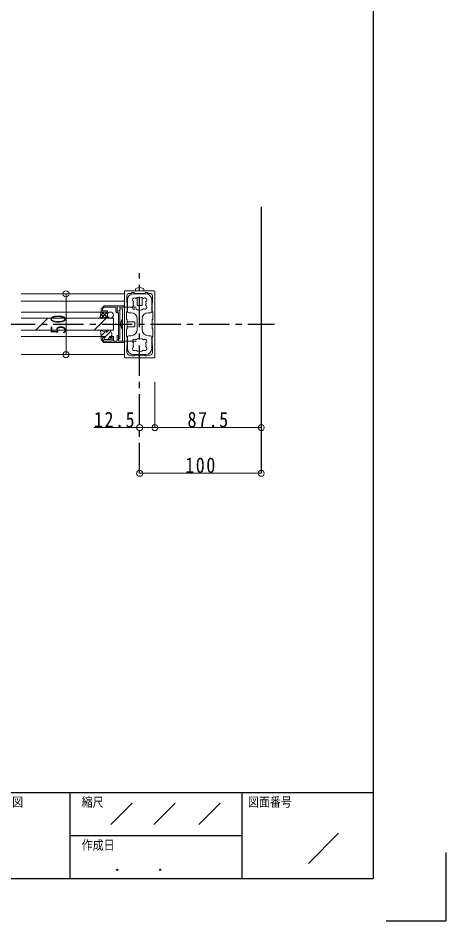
# Model space of a CAD drawing. Units: millimetres at full size, sheet at 1:5; some dimension numbers follow another scale. Extents: x -1050 to 1050, y -742 to 742.
# Drawn here: x 698 to 1050, y -742 to 0 of the extents above; entities that cross this region are included whole.
import ezdxf
from ezdxf.enums import TextEntityAlignment as Align

# ---------------------------------------------------------------- set-up
doc = ezdxf.new("R2010")
doc.units = ezdxf.units.MM
doc.header["$LTSCALE"] = 5
doc.linetypes.add('CHAIN1', pattern=[8, 5, -1, 1, -1])
for name, color, linetype in [('0-0_通り芯', 7, 'CHAIN1'), ('0-1_躯体', 134, 'Continuous'), ('1-4_印刷位置ライン', 7, 'Continuous'), ('1-5_図枠1_1', 7, 'Continuous')]:
    doc.layers.add(name, color=color, linetype=linetype)
for name, color, linetype, lineweight in [('0-3_寸法', 54, 'Continuous', 20), ('0-4_手摺部材', 92, 'Continuous', 20), ('0-7_ガラス', 6, 'Continuous', 20), ('0-8_その他', 11, 'Continuous', 20), ('0-A_支柱', 6, 'Continuous', 20), ('0-B_足元', 4, 'Continuous', 20)]:
    doc.layers.add(name, color=color, linetype=linetype, lineweight=lineweight)
doc.styles.add('ＭＳ ゴシック', font='')
doc.styles.add('ＭＳ 明朝', font='')
doc.styles.get('ＭＳ ゴシック').set_extended_font_data('MS Gothic')
doc.styles.get('ＭＳ 明朝').set_extended_font_data('MS Mincho')

# ---------------------------------------------------------------- blocks, each defined once
blk = doc.blocks.new('dimension_origin')
at = {"color": 0, "linetype": 'Continuous', "lineweight": -2}
blk.add_circle((0, 0), 1.25, dxfattribs=at)

msp = doc.modelspace()

# ---------------------------------------------------------------- linework, layer by layer
at = {"layer": '0-0_通り芯'}
for p, q in [((798.02, -374.293), (798.02, -209.92)), ((-193.018, -251.793), (909.011, -251.793))]:
    msp.add_line(p, q, dxfattribs=at)
at = {"layer": '0-1_躯体'}
msp.add_line((898.02, -155.226), (898.02, -374.293), dxfattribs=at)
at = {"layer": '0-3_寸法'}
for p, q in [((737.484, -226.793), (737.484, -276.793)), ((810.52, -336.793), (810.52, -299.293)), ((760.437, -336.793), (810.52, -336.793)), ((810.52, -336.793), (898.02, -336.793)), ((798.02, -374.293), (898.02, -374.293))]:
    msp.add_line(p, q, dxfattribs=at)
at = {"layer": '0-4_手摺部材'}
for p, q in [((785.52, -226.793), (700.52, -226.793)), ((785.52, -232.793), (700.52, -232.793)), ((766.813, -238.5), (768.227, -237.086)), ((768.934, -236.793), (779.22, -236.793)), ((779.52, -237.093), (779.52, -241.293)), ((779.52, -237.093), (779.52, -240.984)), ((779.82, -236.793), (785.22, -236.793)), ((785.52, -237.093), (785.52, -266.493)), ((700.52, -241.793), (766.52, -241.793)), ((766.52, -241.493), (766.52, -239.207)), ((766.82, -241.793), (771.02, -241.793)), ((767.52, -239.207), (768.934, -237.793)), ((767.52, -240.793), (767.52, -239.207)), ((767.52, -240.793), (771.22, -240.793)), ((768.934, -237.793), (778.02, -237.793)), ((771.52, -241.293), (771.52, -241.093)), ((778.52, -238.293), (778.52, -241.61)), ((779.52, -241.293), (781.334, -240.429)), ((779.664, -242.332), (779.805, -242.265)), ((779.802, -241.167), (781.502, -240.406)), ((780.52, -242.716), (780.52, -263.243)), ((781.62, -239.043), (781.62, -240.223)), ((781.62, -239.043), (784.02, -239.043)), ((781.62, -240.61), (781.62, -263.243)), ((784.02, -239.043), (784.02, -265.593)), ((783.72, -247.643), (784.02, -247.643)), ((783.72, -247.643), (783.72, -255.943)), ((784.02, -247.643), (784.02, -255.943)), ((793.42, -249.793), (787.72, -249.793)), ((793.42, -249.793), (794.02, -250.393)), ((794.02, -253.193), (794.02, -250.393)), ((783.72, -255.943), (784.02, -255.943)), ((787.72, -253.793), (793.42, -253.793)), ((793.42, -253.793), (794.02, -253.193)), ((700.52, -261.793), (766.694, -261.793)), ((766.52, -264.379), (766.52, -262.093)), ((768.227, -266.5), (766.813, -265.086)), ((766.82, -261.793), (769.02, -261.793)), ((767.52, -264.379), (767.52, -262.793)), ((767.52, -262.793), (769.22, -262.793)), ((768.934, -265.793), (767.52, -264.379)), ((768.934, -265.793), (775.52, -265.793)), ((768.934, -266.793), (785.22, -266.793)), ((769.52, -262.493), (769.52, -262.293)), ((773.52, -262.493), (773.52, -262.293)), ((773.82, -262.793), (775.52, -262.793)), ((774.02, -261.793), (776.22, -261.793)), ((775.52, -265.793), (775.52, -262.793)), ((776.52, -265.593), (776.52, -262.093)), ((776.52, -265.593), (779.52, -265.593)), ((779.52, -261.293), (779.52, -265.593)), ((780.52, -261.293), (780.52, -265.593)), ((780.52, -265.593), (784.02, -265.593)), ((785.52, -276.793), (700.52, -276.793))]:
    msp.add_line(p, q, dxfattribs=at)
at = {"layer": '0-4_手摺部材', "linetype": 'CHAIN1'}
for p, q in [((795.069, -237.793), (781.05, -237.793)), ((795.069, -265.793), (781.05, -265.793))]:
    msp.add_line(p, q, dxfattribs=at)
at = {"layer": '0-4_手摺部材'}
for centre, radius, start, end in [((768.934, -237.793), 1, 90, 135), ((779.22, -237.093), 0.3, 0, 90), ((779.82, -237.093), 0.3, 90, 180), ((785.22, -237.093), 0.3, 0, 90), ((767.52, -239.207), 1, 135, 180), ((766.82, -241.493), 0.3, 180, 270), ((771.02, -241.293), 0.5, 270, 360), ((771.22, -241.093), 0.3, 0, 90), ((778.02, -238.293), 0.5, 0, 90), ((779.32, -241.61), 0.8, 180, 295.46335), ((779.72, -240.984), 0.2, 180, 294.1142), ((780.02, -242.716), 0.5, 0, 115.46335), ((781.42, -240.61), 0.2, 0, 115.46335), ((781.42, -240.223), 0.2, 294.1142, 360), ((789.694, -251.793), 7.274, 145.21336, 214.78664), ((766.82, -262.093), 0.3, 90, 180), ((767.52, -264.379), 1, 180, 225), ((768.934, -265.793), 1, 225, 270), ((769.02, -262.293), 0.5, 0, 90), ((769.22, -262.493), 0.3, 270, 360), ((774.02, -262.293), 0.5, 90, 180), ((773.82, -262.493), 0.3, 180, 270), ((776.22, -262.093), 0.3, 0, 90), ((780.02, -261.293), 0.5, 0, 180), ((781.07, -263.243), 0.55, 180, 360), ((785.22, -266.493), 0.3, 270, 360)]:
    msp.add_arc(centre, radius, start, end, dxfattribs=at)
at = {"layer": '0-7_ガラス'}
for p, q in [((776.52, -246.793), (700.52, -246.793)), ((712.639, -256.793), (722.639, -246.793)), ((760.548, -256.793), (770.548, -246.793)), ((776.52, -246.793), (776.52, -256.793)), ((700.52, -256.793), (776.52, -256.793))]:
    msp.add_line(p, q, dxfattribs=at)
at = {"layer": '0-8_その他'}
for p, q in [((766.52, -241.793), (765.18, -246.793)), ((765.751, -244.661), (768.62, -241.793)), ((766.082, -243.427), (769.448, -246.793)), ((766.448, -246.793), (771.448, -241.793)), ((767.277, -241.793), (772.277, -246.793)), ((769.277, -246.793), (771.482, -244.588)), ((770.105, -241.793), (771.653, -243.341)), ((765.484, -245.658), (766.62, -246.793)), ((772.105, -246.793), (772.546, -246.352)), ((765.939, -256.903), (766.502, -261.613)), ((766, -257.41), (766.479, -256.931)), ((770.37, -258.179), (766.086, -256.805)), ((766.453, -261.2), (769.691, -257.961)), ((769.72, -262.175), (774.27, -257.625)), ((770.37, -257.282), (770.77, -256.883)), ((770.37, -256.893), (770.37, -258.179)), ((770.47, -256.793), (770.67, -256.793)), ((770.77, -258.393), (772.77, -256.793)), ((770.77, -256.893), (770.77, -258.393)), ((773.77, -256.793), (772.77, -256.793)), ((775.27, -259.293), (773.77, -256.793)), ((775.27, -259.293), (775.27, -261.643)), ((766.701, -261.793), (769.72, -261.793)), ((768.77, -263.093), (768.77, -264.293)), ((768.77, -263.093), (769.72, -263.093)), ((768.77, -263.125), (768.802, -263.093)), ((768.77, -264.293), (774.27, -264.293)), ((769.72, -263.093), (769.72, -261.793)), ((771.845, -264.293), (773.32, -262.818)), ((773.32, -261.793), (775.12, -261.793)), ((773.32, -263.093), (773.32, -261.793)), ((773.32, -263.093), (774.27, -263.093)), ((774.27, -263.093), (774.27, -264.293)), ((774.345, -261.793), (775.27, -260.868))]:
    msp.add_line(p, q, dxfattribs=at)
msp.add_circle((773.964, -244.293), 2.5, dxfattribs=at)
for centre, radius, start, end in [((766.039, -256.893), 0.1, 61.84892, 185.71059), ((770.47, -256.893), 0.1, 90, 180), ((770.67, -256.893), 0.1, 0, 90), ((766.701, -261.593), 0.2, 185.71059, 270), ((775.12, -261.643), 0.15, 270, 360)]:
    msp.add_arc(centre, radius, start, end, dxfattribs=at)
at = {"layer": '0-A_支柱'}
for p, q in [((785.52, -278.793), (785.52, -224.793)), ((786.02, -224.293), (810.02, -224.293)), ((787.52, -234.093), (787.52, -228.493)), ((790.808, -226.493), (789.52, -226.493)), ((794.618, -223.174), (794.52, -224.293)), ((796.02, -226.493), (796.02, -226.793)), ((800.02, -226.793), (800.02, -226.493)), ((801.422, -223.174), (801.52, -224.293)), ((802.52, -226.493), (802.52, -225.793)), ((805.232, -226.493), (806.52, -226.493)), ((808.52, -234.093), (808.52, -228.493)), ((810.52, -224.793), (810.52, -278.793)), ((787.52, -234.093), (787.72, -234.293)), ((787.72, -241.293), (787.72, -234.293)), ((808.52, -234.093), (808.32, -234.293)), ((808.32, -241.293), (808.32, -234.293)), ((787.12, -241.893), (787.72, -241.293)), ((787.12, -247.693), (787.12, -241.893)), ((808.92, -241.893), (808.32, -241.293)), ((808.92, -247.693), (808.92, -241.893)), ((787.12, -247.693), (787.72, -248.293)), ((787.72, -255.293), (787.72, -248.293)), ((808.92, -247.693), (808.32, -248.293)), ((808.32, -255.293), (808.32, -248.293)), ((787.12, -255.893), (787.72, -255.293)), ((787.12, -261.693), (787.12, -255.893)), ((808.92, -255.893), (808.32, -255.293)), ((808.92, -261.693), (808.92, -255.893)), ((787.12, -261.693), (787.72, -262.293)), ((787.72, -269.293), (787.72, -262.293)), ((808.92, -261.693), (808.32, -262.293)), ((808.32, -269.293), (808.32, -262.293)), ((787.52, -269.493), (787.72, -269.293)), ((787.52, -269.493), (787.52, -275.093)), ((808.52, -269.493), (808.32, -269.293)), ((808.52, -269.493), (808.52, -275.093)), ((810.02, -279.293), (786.02, -279.293)), ((790.808, -277.093), (789.52, -277.093)), ((802.52, -277.093), (802.52, -277.793)), ((805.232, -277.093), (806.52, -277.093))]:
    msp.add_line(p, q, dxfattribs=at)
for points in [[(793.52, -225.793), (792.02, -225.793), (790.808, -226.493)], [(802.52, -226.493), (793.52, -226.493), (793.52, -225.793)], [(796.02, -229.885), (796.02, -236.293), (800.02, -236.293), (800.02, -229.885)], [(802.52, -225.793), (804.02, -225.793), (805.232, -226.493)], [(793.52, -277.793), (792.02, -277.793), (790.808, -277.093)], [(802.52, -277.093), (793.52, -277.093), (793.52, -277.793)], [(802.52, -277.793), (804.02, -277.793), (805.232, -277.093)]]:
    msp.add_lwpolyline(points, dxfattribs=at)
for centre, radius, start, end in [((795.913, -223.287), 1.3, 105.88085, 175), ((798.02, -230.693), 9, 74.11915, 105.88085), ((800.127, -223.287), 1.3, 5, 74.11915), ((786.02, -224.793), 0.5, 90, 180), ((789.52, -228.493), 2, 90, 180), ((806.52, -228.493), 2, 0, 90), ((810.02, -224.793), 0.5, 0, 90), ((786.02, -278.793), 0.5, 180, 270), ((789.52, -275.093), 2, 180, 270), ((806.52, -275.093), 2, 270, 360), ((810.02, -278.793), 0.5, 270, 360)]:
    msp.add_arc(centre, radius, start, end, dxfattribs=at)
at = {"layer": '0-B_足元'}
for p, q in [((793.02, -226.793), (803.02, -226.793)), ((788.02, -241.393), (788.02, -231.793)), ((808.02, -241.393), (808.02, -231.793)), ((791.02, -242.393), (789.02, -242.393)), ((805.02, -242.393), (807.02, -242.393)), ((796.02, -247.393), (796.02, -256.193)), ((800.02, -247.393), (800.02, -256.193)), ((788.02, -262.193), (788.02, -271.793)), ((791.02, -261.193), (789.02, -261.193)), ((805.02, -261.193), (807.02, -261.193)), ((808.02, -262.193), (808.02, -271.793)), ((793.02, -276.793), (803.02, -276.793))]:
    msp.add_line(p, q, dxfattribs=at)
for centre, radius, start, end in [((793.02, -231.793), 5, 90, 180), ((793.679, -231.753), 1.6, 46.3184, 243.6816), ((798.02, -234.793), 5.3, 52.3632, 127.6368), ((802.362, -231.753), 1.6, 296.3184, 133.6816), ((803.02, -231.793), 5, 0, 90), ((793.679, -237.833), 1.6, 116.3184, 313.6816), ((798.02, -234.793), 5.3, 162.3632, 197.6368), ((802.362, -237.833), 1.6, 226.3184, 63.6816), ((798.02, -234.793), 5.3, 342.3632, 17.6368), ((789.02, -241.393), 1, 180, 270), ((791.02, -247.393), 5, 0, 90), ((798.02, -234.793), 5.3, 232.36321, 307.63679), ((805.02, -247.393), 5, 90, 180), ((807.02, -241.393), 1, 270, 360), ((791.02, -256.193), 5, 270, 360), ((805.02, -256.193), 5, 180, 270), ((789.02, -262.193), 1, 90, 180), ((793.679, -265.753), 1.6, 46.3184, 243.6816), ((798.02, -268.793), 5.3, 162.3632, 197.6368), ((798.02, -268.793), 5.3, 52.36321, 127.63679), ((802.362, -265.753), 1.6, 296.3184, 133.6816), ((798.02, -268.793), 5.3, 342.3632, 17.6368), ((807.02, -262.193), 1, 0, 90), ((793.02, -271.793), 5, 180, 270), ((793.679, -271.833), 1.6, 116.3184, 313.6816), ((798.02, -268.793), 5.3, 232.3632, 307.6368), ((802.362, -271.833), 1.6, 226.3184, 63.6816), ((803.02, -271.793), 5, 270, 360)]:
    msp.add_arc(centre, radius, start, end, dxfattribs=at)
at = {"layer": '1-4_印刷位置ライン'}
for p in [(1050, -686.222), (1000.874, -742.5)]:
    msp.add_line(p, (1050, -742.5), dxfattribs=at)
at = {"layer": '1-5_図枠1_1'}
for p, q in [((990, 682.5), (990, -707.5)), ((-990, -636.793), (990, -636.793)), ((740.657, -636.793), (740.657, -707.5)), ((882.071, -636.793), (882.071, -707.5)), ((774.242, -663.308), (791.919, -645.631)), ((809.596, -663.308), (827.273, -645.631)), ((846.717, -663.308), (864.394, -645.631)), ((740.657, -672.146), (882.071, -672.146)), ((936.869, -695.126), (961.616, -670.379))]:
    msp.add_line(p, q, dxfattribs=at)
msp.add_lwpolyline([(-990, 682.5), (-990, -707.5), (990, -707.5)], dxfattribs=at)
for centre in [(779.545, -700.429), (814.899, -700.429)]:
    msp.add_circle(centre, 0.53, dxfattribs=at)

# ---------------------------------------------------------------- block references
at = {"layer": '0-3_寸法', "xscale": 2, "yscale": 2}
for p, rotation in [((737.484, -226.793), 90), ((737.484, -276.793), 270), ((798.02, -336.793), 180), ((810.52, -336.793), 180), ((798.02, -374.293), 180)]:
    msp.add_blockref('dimension_origin', p, dxfattribs=dict(at, rotation=rotation))
for p in [(810.52, -336.793), (898.02, -336.793), (898.02, -374.293)]:
    msp.add_blockref('dimension_origin', p, dxfattribs=at)

# ---------------------------------------------------------------- texts
at = {"layer": '0-3_寸法', "insert": (737.484, -259.918), "char_height": 12.83, "attachment_point": 7, "rotation": 90, "style": 'ＭＳ ゴシック'}
msp.add_mtext('\\T1.17;\\W0.85;50', dxfattribs=at)
at = {"layer": '0-3_寸法', "char_height": 12.83, "attachment_point": 7, "style": 'ＭＳ ゴシック'}
for s, insert in [('\\T1.17;\\W0.85;12.5', (760.437, -336.793)), ('\\T1.17;\\W0.85;87.5', (837.395, -336.793)), ('\\T1.17;\\W0.85;100', (835.52, -374.293))]:
    msp.add_mtext(s, dxfattribs=dict(at, insert=insert))
at = {"layer": '1-5_図枠1_1', "style": 'ＭＳ 明朝', "width": 0.85}
for s, p in [('検 図', (679.663, -650.934)), ('縮尺', (750.37, -650.934)), ('図面番号', (887.121, -650.934)), ('作成日', (750.37, -686.288))]:
    msp.add_text(s, height=7.776, dxfattribs=at).set_placement(p, align=Align.BOTTOM_LEFT)

doc.saveas('drawing.dxf')
